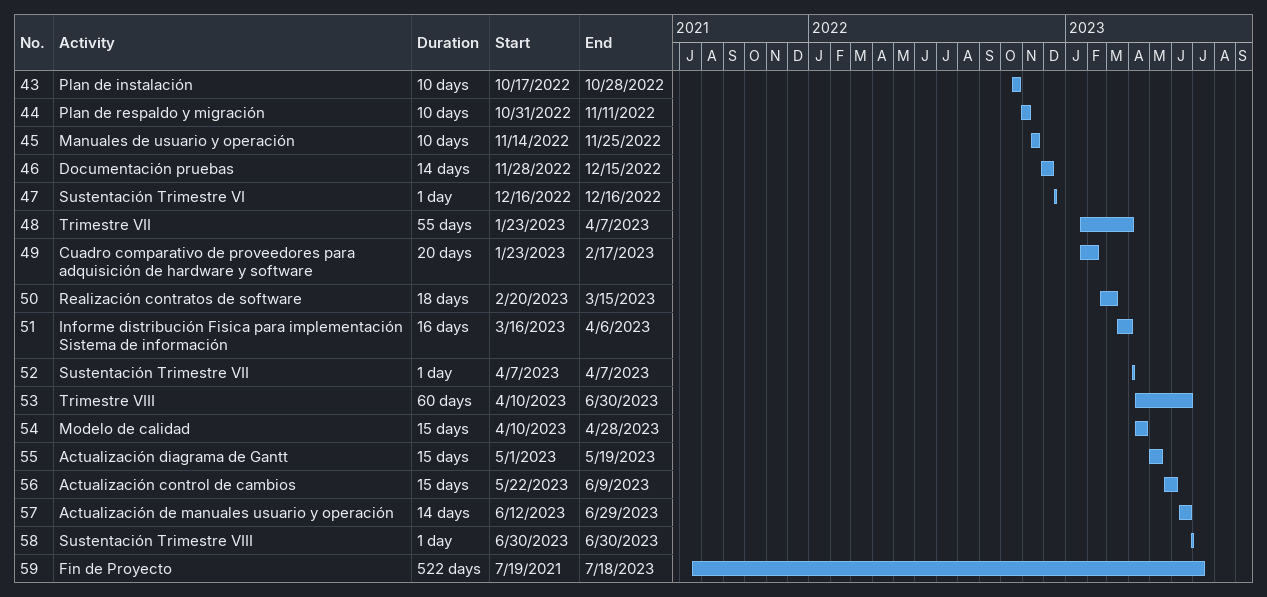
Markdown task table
| ID | Task | Duration | Start | Finish |
|---|---|---|---|---|
| 43 | Plan de instalación | 10d | 2022-10-17 | 2022-10-28 |
| 44 | Plan de respaldo y migración | 10d | 2022-10-31 | 2022-11-11 |
| 45 | Manuales de usuario y operación | 10d | 2022-11-14 | 2022-11-25 |
| 46 | Documentación pruebas | 14d | 2022-11-28 | 2022-12-15 |
| 47 | Sustentación Trimestre VI | 1d | 2022-12-16 | 2022-12-16 |
| 48 | Trimestre VII | 55d | 2023-01-23 | 2023-04-07 |
| 49 | Cuadro comparativo de proveedores para adquisición de hardware y software | 20d | 2023-01-23 | 2023-02-17 |
| 50 | Realización contratos de software | 18d | 2023-02-20 | 2023-03-15 |
| 51 | Informe distribución Fisica para implementación Sistema de información | 16d | 2023-03-16 | 2023-04-06 |
| 52 | Sustentación Trimestre VII | 1d | 2023-04-07 | 2023-04-07 |
| 53 | Trimestre VIII | 60d | 2023-04-10 | 2023-06-30 |
| 54 | Modelo de calidad | 15d | 2023-04-10 | 2023-04-28 |
| 55 | Actualización diagrama de Gantt | 15d | 2023-05-01 | 2023-05-19 |
| 56 | Actualización control de cambios | 15d | 2023-05-22 | 2023-06-09 |
| 57 | Actualización de manuales usuario y operación | 14d | 2023-06-12 | 2023-06-29 |
| 58 | Sustentación Trimestre VIII | 1d | 2023-06-30 | 2023-06-30 |
| 59 | Fin de Proyecto | 522d | 2021-07-19 | 2023-07-18 |
